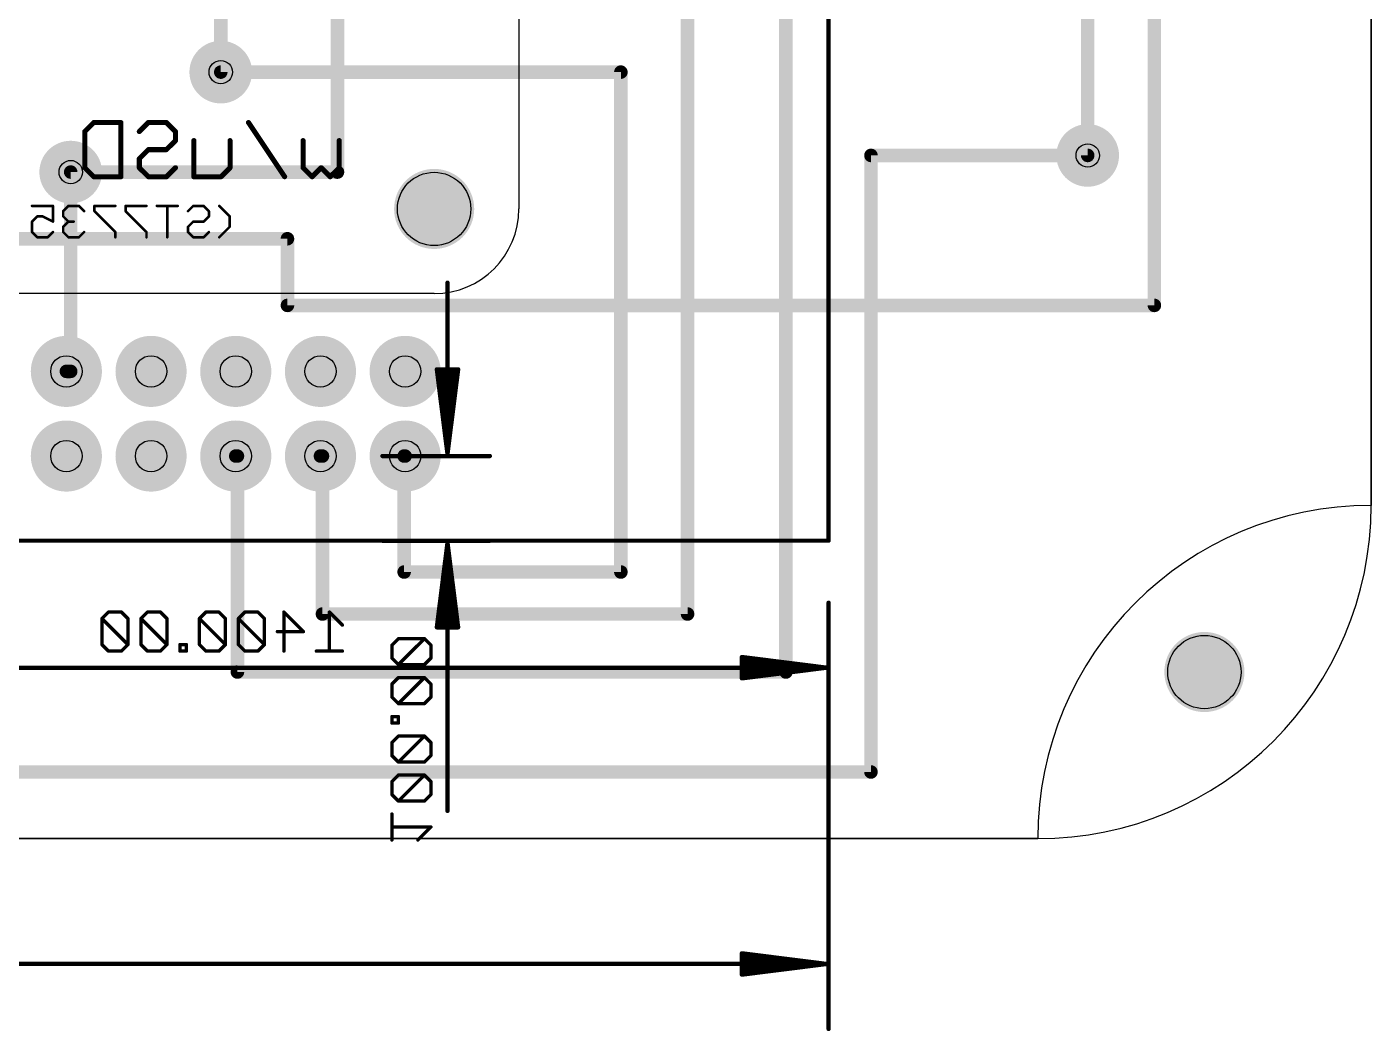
# Model space of a CAD drawing. Extents: x -2 to 110, y -6 to 68.
# Drawn here: x 70.19 to 110.5, y -5.78 to 24.36 of the extents above; entities that cross this region are included whole.
import ezdxf

# ---------------------------------------------------------------- set-up
doc = ezdxf.new("R2010")
doc.units = 0
for name, color, linetype in [('1', 22, 'CONTINUOUS'), ('16', 175, 'CONTINUOUS'), ('17', 82, 'CONTINUOUS'), ('18', 82, 'CONTINUOUS'), ('20', 190, 'CONTINUOUS'), ('22', 253, 'CONTINUOUS'), ('29', 253, 'CONTINUOUS'), ('30', 253, 'CONTINUOUS'), ('44', 253, 'CONTINUOUS'), ('52', 253, 'CONTINUOUS')]:
    doc.layers.add(name, color=color, linetype=linetype)

# ---------------------------------------------------------------- blocks, each defined once
blk = doc.blocks.new('ROUNDP')
at = {"const_width": 0.5}
blk.add_lwpolyline([(0, -0.25, 1), (0, 0.25, 1), (0, -0.25)], format="xyb", dxfattribs=at)
blk = doc.blocks.new('ROUNDV')
at = {"const_width": 0.5}
blk.add_lwpolyline([(0, -0.25, 1), (0, 0.25, 1), (0, -0.25)], format="xyb", dxfattribs=at)

msp = doc.modelspace()

# ---------------------------------------------------------------- linework, layer by layer
at = {"layer": '1'}
for p, q in [((110.5, 10), (110.5, 57.5)), ((10, 0), (100.5, 0))]:
    msp.add_line(p, q, dxfattribs=at)
at = {"layer": '1', "const_width": 0.4064}
for points in [[(92.95, 5), (92.95, 33)], [(90, 6.74), (90, 29.5)], [(76, 23), (88, 23)], [(88, 23), (88, 8)], [(95.5, 2), (95.5, 20.5)], [(95.5, 20.5), (102, 20.5)], [(71.5, 14.02), (71.5, 20)], [(71.37, 14.02), (71.5, 14.02)], [(76.45, 11.48), (76.5, 11.48)], [(76.5, 11.48), (76.5, 5)], [(78.99, 11.48), (79.05, 11.48)], [(79.05, 11.48), (79.05, 6.74)], [(81.53, 11.48), (81.5, 11.48)], [(81.5, 11.48), (81.5, 8)], [(81.5, 8), (88, 8)], [(79.05, 6.74), (90, 6.74)], [(76.5, 5), (92.95, 5)], [(58.67, 2), (95.5, 2)]]:
    msp.add_lwpolyline(points, dxfattribs=at)
at = {"layer": '1', "const_width": 0.2032}
for points in [[(76, 23.1016, 1), (76, 22.8984)], [(88.1016, 23, 1), (87.8984, 23)], [(88, 22.8984, 1), (88, 23.1016)], [(95.6016, 20.5, 1), (95.3984, 20.5)], [(95.5, 20.6016, 1), (95.5, 20.3984)], [(102, 20.3984, 1), (102, 20.6016)], [(71.6016, 20, 1), (71.3984, 20)], [(71.37, 14.1216, 1), (71.37, 13.9184)], [(71.3984, 14.02, 1), (71.6016, 14.02)], [(71.5, 13.9184, 1), (71.5, 14.1216)], [(76.45, 11.5816, 1), (76.45, 11.3784)], [(76.6016, 11.48, 1), (76.3984, 11.48)], [(76.5, 11.3784, 1), (76.5, 11.5816)], [(78.99, 11.5816, 1), (78.99, 11.3784)], [(79.1516, 11.48, 1), (78.9484, 11.48)], [(79.05, 11.3784, 1), (79.05, 11.5816)], [(81.5, 11.5816, 1), (81.5, 11.3784)], [(81.6016, 11.48, 1), (81.3984, 11.48)], [(81.53, 11.3784, 1), (81.53, 11.5816)], [(81.5, 8.1016, 1), (81.5, 7.8984)], [(81.3984, 8, 1), (81.6016, 8)], [(87.8984, 8, 1), (88.1016, 8)], [(88, 7.8984, 1), (88, 8.1016)], [(79.05, 6.8416, 1), (79.05, 6.6384)], [(90, 6.6384, 1), (90, 6.8416)], [(78.9484, 6.74, 1), (79.1516, 6.74)], [(89.8984, 6.74, 1), (90.1016, 6.74)], [(76.5, 5.1016, 1), (76.5, 4.8984)], [(76.3984, 5, 1), (76.6016, 5)], [(92.8484, 5, 1), (93.0516, 5)], [(92.95, 4.8984, 1), (92.95, 5.1016)], [(95.3984, 2, 1), (95.6016, 2)], [(95.5, 1.8984, 1), (95.5, 2.1016)]]:
    msp.add_lwpolyline(points, format="xyb", dxfattribs=at)
at = {"layer": '1'}
msp.add_arc((110.5, 0), 10, 90, 180, dxfattribs=at)
at = {"layer": '16'}
for p, q in [((110.5, 10), (110.5, 57.5)), ((10, 0), (100.5, 0))]:
    msp.add_line(p, q, dxfattribs=at)
at = {"layer": '16', "const_width": 0.4064}
for points in [[(76, 50.5), (76, 23)], [(79.5, 20), (79.5, 37)], [(102, 36.64), (102, 20.5)], [(104, 16), (104, 26.9244)], [(71.5, 20), (79.5, 20)], [(69, 18), (78, 18)], [(78, 18), (78, 16)], [(78, 16), (104, 16)]]:
    msp.add_lwpolyline(points, dxfattribs=at)
at = {"layer": '16', "const_width": 0.2032}
for points in [[(75.8984, 23, 1), (76.1016, 23)], [(101.8984, 20.5, 1), (102.1016, 20.5)], [(71.5, 20.1016, 1), (71.5, 19.8984)], [(79.5, 19.8984, 1), (79.5, 20.1016)], [(79.3984, 20, 1), (79.6016, 20)], [(78.1016, 18, 1), (77.8984, 18)], [(78, 17.8984, 1), (78, 18.1016)], [(78, 16.1016, 1), (78, 15.8984)], [(104, 15.8984, 1), (104, 16.1016)], [(77.8984, 16, 1), (78.1016, 16)], [(103.8984, 16, 1), (104.1016, 16)]]:
    msp.add_lwpolyline(points, format="xyb", dxfattribs=at)
at = {"layer": '16'}
msp.add_arc((110.5, 0), 10, 90, 180, dxfattribs=at)
at = {"layer": '20'}
for p, q in [((110.5, 57.5), (110.5, 10)), ((100.5, 0), (10, 0))]:
    msp.add_line(p, q, dxfattribs=at)
for centre in [(82.4, 18.895), (105.5, 5)]:
    msp.add_circle(centre, 1.1, dxfattribs=at)
msp.add_arc((100.5, 10), 10, 270, 0, dxfattribs=at)
at = {"layer": '22'}
for points, const_width in [([(71.9202, 21.216), (72.1914, 21.4872)], 0.1524), ([(72.1914, 21.4872), (73.0049, 21.4872)], 0.1524), ([(73.0049, 21.4872), (73.0049, 19.8602)], 0.1524), ([(73.5574, 21.216), (73.8286, 21.4872)], 0.1524), ([(73.8286, 21.4872), (74.3709, 21.4872)], 0.1524), ([(74.3709, 21.4872), (74.6421, 21.216)], 0.1524), ([(77.9164, 19.8602), (76.8317, 21.4872)], 0.1524), ([(71.9202, 20.1314), (71.9202, 21.216)], 0.1524), ([(74.6421, 20.9449), (74.3709, 20.6737)], 0.1524), ([(74.6421, 21.216), (74.6421, 20.9449)], 0.1524), ([(75.1946, 19.8602), (75.1946, 20.9449)], 0.1524), ([(76.2792, 20.9449), (76.2792, 20.1314)], 0.1524), ([(78.4689, 20.1314), (78.4689, 20.9449)], 0.1524), ([(79.5535, 20.9449), (79.5535, 20.1314)], 0.1524), ([(73.8286, 20.6737), (73.5574, 20.4025)], 0.1524), ([(74.3709, 20.6737), (73.8286, 20.6737)], 0.1524), ([(72.1914, 19.8602), (71.9202, 20.1314)], 0.1524), ([(73.5574, 20.4025), (73.5574, 20.1314)], 0.1524), ([(73.5574, 20.1314), (73.8286, 19.8602)], 0.1524), ([(74.3709, 19.8602), (74.6421, 20.1314)], 0.1524), ([(76.2792, 20.1314), (76.008, 19.8602)], 0.1524), ([(78.74, 19.8602), (78.4689, 20.1314)], 0.1524), ([(79.0112, 20.1314), (78.74, 19.8602)], 0.1524), ([(79.2824, 19.8602), (79.0112, 20.1314)], 0.1524), ([(79.5535, 20.1314), (79.2824, 19.8602)], 0.1524), ([(73.0049, 19.8602), (72.1914, 19.8602)], 0.1524), ([(73.8286, 19.8602), (74.3709, 19.8602)], 0.1524), ([(76.008, 19.8602), (75.1946, 19.8602)], 0.1524), ([(70.34, 18.9847), (70.9671, 18.9847)], 0.0762), ([(70.9671, 18.9847), (70.9671, 18.5144)], 0.0762), ([(71.4323, 18.9847), (71.2756, 18.8279)], 0.0762), ([(71.7459, 18.9847), (71.4323, 18.9847)], 0.0762), ([(71.9026, 18.8279), (71.7459, 18.9847)], 0.0762), ([(72.8381, 18.9847), (72.2111, 18.9847)], 0.0762), ([(72.2111, 18.9847), (72.2111, 18.8279)], 0.0762), ([(73.7737, 18.9847), (73.1466, 18.9847)], 0.0762), ([(73.1466, 18.9847), (73.1466, 18.8279)], 0.0762), ([(74.7092, 18.9847), (74.0821, 18.9847)], 0.0762), ([(74.3956, 18.0441), (74.3956, 18.9847)], 0.0762), ([(75.0176, 18.8279), (75.1744, 18.9847)], 0.0762), ([(75.1744, 18.9847), (75.4879, 18.9847)], 0.0762), ([(75.4879, 18.9847), (75.6447, 18.8279)], 0.0762), ([(76.2684, 18.6712), (75.9548, 18.9847)], 0.0762), ([(70.4968, 18.6712), (70.34, 18.5144)], 0.0762), ([(70.34, 18.5144), (70.34, 18.2009)], 0.0762), ([(70.6536, 18.6712), (70.4968, 18.6712)], 0.0762), ([(70.9671, 18.5144), (70.6536, 18.6712)], 0.0762), ([(71.2756, 18.8279), (71.2756, 18.6712)], 0.0762), ([(71.2756, 18.6712), (71.4323, 18.5144)], 0.0762), ([(71.4323, 18.5144), (71.2756, 18.3576)], 0.0762), ([(71.4323, 18.5144), (71.5891, 18.5144)], 0.0762), ([(72.2111, 18.8279), (72.8381, 18.2009)], 0.0762), ([(73.1466, 18.8279), (73.7737, 18.2009)], 0.0762), ([(75.1744, 18.5144), (75.0176, 18.3576)], 0.0762), ([(75.4879, 18.5144), (75.1744, 18.5144)], 0.0762), ([(75.6447, 18.6712), (75.4879, 18.5144)], 0.0762), ([(75.6447, 18.8279), (75.6447, 18.6712)], 0.0762), ([(76.2684, 18.3576), (76.2684, 18.6712)], 0.0762), ([(70.34, 18.2009), (70.4968, 18.0441)], 0.0762), ([(70.8103, 18.0441), (70.9671, 18.2009)], 0.0762), ([(71.2756, 18.3576), (71.2756, 18.2009)], 0.0762), ([(71.2756, 18.2009), (71.4323, 18.0441)], 0.0762), ([(71.7459, 18.0441), (71.9026, 18.2009)], 0.0762), ([(72.8381, 18.2009), (72.8381, 18.0441)], 0.0762), ([(73.7737, 18.2009), (73.7737, 18.0441)], 0.0762), ([(75.0176, 18.3576), (75.0176, 18.2009)], 0.0762), ([(75.0176, 18.2009), (75.1744, 18.0441)], 0.0762), ([(75.4879, 18.0441), (75.6447, 18.2009)], 0.0762), ([(75.9548, 18.0441), (76.2684, 18.3576)], 0.0762), ([(70.4968, 18.0441), (70.8103, 18.0441)], 0.0762), ([(71.4323, 18.0441), (71.7459, 18.0441)], 0.0762), ([(75.1744, 18.0441), (75.4879, 18.0441)], 0.0762), ([(82.8, 11.545), (82.8, 16.68)], 0.13), ([(82.8, 11.545), (82.4808, 14.08)], 0.13), ([(82.4808, 14.08), (83.1192, 14.08)], 0.13), ([(82.8, 11.545), (82.54, 14.08)], 0.13), ([(82.8, 11.545), (82.67, 14.08)], 0.13), ([(83.1192, 14.08), (82.8, 11.545)], 0.13), ([(82.93, 14.08), (82.8, 11.545)], 0.13), ([(83.06, 14.08), (82.8, 11.545)], 0.13), ([(84.07, 11.48), (80.85, 11.48)], 0.13), ([(84.07, 8.94), (80.85, 8.94)], 0.13), ([(82.8, 8.875), (82.4808, 6.34)], 0.13), ([(82.8, 8.875), (82.54, 6.34)], 0.13), ([(82.8, 8.875), (82.67, 6.34)], 0.13), ([(82.8, 8.875), (82.8, 0.8327)], 0.13), ([(83.1192, 6.34), (82.8, 8.875)], 0.13), ([(82.93, 6.34), (82.8, 8.875)], 0.13), ([(83.06, 6.34), (82.8, 8.875)], 0.13), ([(94.23, 0.05), (94.23, 7.08)], 0.13), ([(72.6318, 6.7977), (72.4369, 6.6028)], 0.1016), ([(72.4369, 6.6028), (72.4369, 5.8232)], 0.1016), ([(73.2165, 5.8232), (72.4369, 6.6028)], 0.1016), ([(73.0216, 6.7977), (72.6318, 6.7977)], 0.1016), ([(73.2165, 6.6028), (73.0216, 6.7977)], 0.1016), ([(73.2165, 5.8232), (73.2165, 6.6028)], 0.1016), ([(73.8012, 6.7977), (73.6063, 6.6028)], 0.1016), ([(73.6063, 6.6028), (73.6063, 5.8232)], 0.1016), ([(74.3859, 5.8232), (73.6063, 6.6028)], 0.1016), ([(74.191, 6.7977), (73.8012, 6.7977)], 0.1016), ([(74.3859, 6.6028), (74.191, 6.7977)], 0.1016), ([(74.3859, 5.8232), (74.3859, 6.6028)], 0.1016), ([(75.5553, 6.7977), (75.3604, 6.6028)], 0.1016), ([(75.3604, 6.6028), (75.3604, 5.8232)], 0.1016), ([(76.14, 5.8232), (75.3604, 6.6028)], 0.1016), ([(75.9451, 6.7977), (75.5553, 6.7977)], 0.1016), ([(76.14, 6.6028), (75.9451, 6.7977)], 0.1016), ([(76.14, 5.8232), (76.14, 6.6028)], 0.1016), ([(76.7247, 6.7977), (76.5298, 6.6028)], 0.1016), ([(76.5298, 6.6028), (76.5298, 5.8232)], 0.1016), ([(77.3094, 5.8232), (76.5298, 6.6028)], 0.1016), ([(77.1145, 6.7977), (76.7247, 6.7977)], 0.1016), ([(77.3094, 6.6028), (77.1145, 6.7977)], 0.1016), ([(77.3094, 5.8232), (77.3094, 6.6028)], 0.1016), ([(77.8941, 5.6283), (77.8941, 6.7977)], 0.1016), ([(77.8941, 6.7977), (78.4788, 6.213)], 0.1016), ([(79.6482, 6.4079), (79.2584, 6.7977)], 0.1016), ([(79.2584, 6.7977), (79.2584, 5.6283)], 0.1016), ([(78.4788, 6.213), (77.6992, 6.213)], 0.1016), ([(81.3282, 6.001), (81.1333, 5.8061)], 0.1016), ([(82.1078, 6.001), (81.3282, 6.001)], 0.1016), ([(81.3282, 5.2214), (82.1078, 6.001)], 0.1016), ([(82.3027, 5.8061), (82.1078, 6.001)], 0.1016), ([(82.4808, 6.34), (83.1192, 6.34)], 0.13), ([(72.4369, 5.8232), (72.6318, 5.6283)], 0.1016), ([(72.6318, 5.6283), (73.0216, 5.6283)], 0.1016), ([(73.0216, 5.6283), (73.2165, 5.8232)], 0.1016), ([(73.6063, 5.8232), (73.8012, 5.6283)], 0.1016), ([(73.8012, 5.6283), (74.191, 5.6283)], 0.1016), ([(74.191, 5.6283), (74.3859, 5.8232)], 0.1016), ([(74.9706, 5.8232), (74.7757, 5.8232)], 0.1016), ([(74.7757, 5.8232), (74.7757, 5.6283)], 0.1016), ([(74.7757, 5.6283), (74.9706, 5.6283)], 0.1016), ([(74.9706, 5.6283), (74.9706, 5.8232)], 0.1016), ([(75.3604, 5.8232), (75.5553, 5.6283)], 0.1016), ([(75.5553, 5.6283), (75.9451, 5.6283)], 0.1016), ([(75.9451, 5.6283), (76.14, 5.8232)], 0.1016), ([(76.5298, 5.8232), (76.7247, 5.6283)], 0.1016), ([(76.7247, 5.6283), (77.1145, 5.6283)], 0.1016), ([(77.1145, 5.6283), (77.3094, 5.8232)], 0.1016), ([(79.6482, 5.6283), (78.8686, 5.6283)], 0.1016), ([(81.1333, 5.8061), (81.1333, 5.4163)], 0.1016), ([(82.3027, 5.4163), (82.3027, 5.8061)], 0.1016), ([(81.1333, 5.4163), (81.3282, 5.2214)], 0.1016), ([(81.3282, 5.2214), (82.1078, 5.2214)], 0.1016), ([(82.1078, 5.2214), (82.3027, 5.4163)], 0.1016), ([(94.165, 5.13), (91.63, 5.4492)], 0.13), ([(91.63, 5.4492), (91.63, 4.8108)], 0.13), ([(94.165, 5.13), (91.63, 5.39)], 0.13), ([(94.165, 5.13), (91.63, 5.26)], 0.13), ([(58.735, 5.13), (94.165, 5.13)], 0.13), ([(81.3282, 4.8316), (81.1333, 4.6367)], 0.1016), ([(82.1078, 4.8316), (81.3282, 4.8316)], 0.1016), ([(81.3282, 4.052), (82.1078, 4.8316)], 0.1016), ([(82.3027, 4.6367), (82.1078, 4.8316)], 0.1016), ([(91.63, 4.8108), (94.165, 5.13)], 0.13), ([(91.63, 5), (94.165, 5.13)], 0.13), ([(91.63, 4.87), (94.165, 5.13)], 0.13), ([(81.1333, 4.6367), (81.1333, 4.2469)], 0.1016), ([(82.3027, 4.2469), (82.3027, 4.6367)], 0.1016), ([(81.1333, 4.2469), (81.3282, 4.052)], 0.1016), ([(81.3282, 4.052), (82.1078, 4.052)], 0.1016), ([(82.1078, 4.052), (82.3027, 4.2469)], 0.1016), ([(81.3282, 3.6622), (81.1333, 3.6622)], 0.1016), ([(81.1333, 3.6622), (81.1333, 3.4673)], 0.1016), ([(81.3282, 3.4673), (81.3282, 3.6622)], 0.1016), ([(81.1333, 3.4673), (81.3282, 3.4673)], 0.1016), ([(81.3282, 3.0775), (81.1333, 2.8826)], 0.1016), ([(81.1333, 2.8826), (81.1333, 2.4928)], 0.1016), ([(82.1078, 3.0775), (81.3282, 3.0775)], 0.1016), ([(81.3282, 2.2979), (82.1078, 3.0775)], 0.1016), ([(82.3027, 2.8826), (82.1078, 3.0775)], 0.1016), ([(82.3027, 2.4928), (82.3027, 2.8826)], 0.1016), ([(81.1333, 2.4928), (81.3282, 2.2979)], 0.1016), ([(82.1078, 2.2979), (82.3027, 2.4928)], 0.1016), ([(81.3282, 2.2979), (82.1078, 2.2979)], 0.1016), ([(81.3282, 1.9081), (81.1333, 1.7132)], 0.1016), ([(81.1333, 1.7132), (81.1333, 1.3234)], 0.1016), ([(82.1078, 1.9081), (81.3282, 1.9081)], 0.1016), ([(81.3282, 1.1285), (82.1078, 1.9081)], 0.1016), ([(82.3027, 1.7132), (82.1078, 1.9081)], 0.1016), ([(82.3027, 1.3234), (82.3027, 1.7132)], 0.1016), ([(81.1333, 1.3234), (81.3282, 1.1285)], 0.1016), ([(82.1078, 1.1285), (82.3027, 1.3234)], 0.1016), ([(81.3282, 1.1285), (82.1078, 1.1285)], 0.1016), ([(81.1333, -0.0409), (81.1333, 0.7387)], 0.1016), ([(82.3027, 0.3489), (81.1333, 0.3489)], 0.1016), ([(81.9129, -0.0409), (82.3027, 0.3489)], 0.1016), ([(94.23, 0.05), (94.23, -5.71)], 0.13), ([(94.165, -3.76), (91.63, -3.4408)], 0.13), ([(91.63, -3.4408), (91.63, -4.0792)], 0.13), ([(94.165, -3.76), (91.63, -3.5)], 0.13), ([(94.165, -3.76), (91.63, -3.63)], 0.13), ([(94.165, -3.76), (28.255, -3.76)], 0.13), ([(91.63, -4.0792), (94.165, -3.76)], 0.13), ([(91.63, -3.89), (94.165, -3.76)], 0.13), ([(91.63, -4.02), (94.165, -3.76)], 0.13)]:
    msp.add_lwpolyline(points, dxfattribs=dict(at, const_width=const_width))
for points, const_width in [([(72.1914, 21.5253, 1), (72.1914, 21.4491)], 0.0762), ([(72.2183, 21.4602, 1), (72.1645, 21.5141)], 0.0762), ([(73.043, 21.4872, 1), (72.9668, 21.4872)], 0.0762), ([(73.0049, 21.4491, 1), (73.0049, 21.5253)], 0.0762), ([(73.8286, 21.5253, 1), (73.8286, 21.4491)], 0.0762), ([(73.8555, 21.4602, 1), (73.8016, 21.5141)], 0.0762), ([(74.3978, 21.5141, 1), (74.344, 21.4602)], 0.0762), ([(74.3709, 21.4491, 1), (74.3709, 21.5253)], 0.0762), ([(76.8634, 21.5083, 1), (76.8, 21.4661)], 0.0762), ([(71.9583, 21.216, 1), (71.8821, 21.216)], 0.0762), ([(71.8933, 21.243, 1), (71.9472, 21.1891)], 0.0762), ([(73.5305, 21.243, 1), (73.5843, 21.1891)], 0.0762), ([(74.6802, 21.216, 1), (74.604, 21.216)], 0.0762), ([(74.604, 20.9449, 1), (74.6802, 20.9449)], 0.0762), ([(74.6151, 21.1891, 1), (74.669, 21.243)], 0.0762), ([(74.669, 20.9179, 1), (74.6151, 20.9718)], 0.0762), ([(75.2327, 20.9449, 1), (75.1565, 20.9449)], 0.0762), ([(76.3173, 20.9449, 1), (76.2411, 20.9449)], 0.0762), ([(78.507, 20.9449, 1), (78.4308, 20.9449)], 0.0762), ([(79.5916, 20.9449, 1), (79.5154, 20.9449)], 0.0762), ([(73.8286, 20.7118, 1), (73.8286, 20.6356)], 0.0762), ([(73.8555, 20.6468, 1), (73.8016, 20.7006)], 0.0762), ([(74.344, 20.7006, 1), (74.3978, 20.6468)], 0.0762), ([(74.3709, 20.6356, 1), (74.3709, 20.7118)], 0.0762), ([(71.9472, 20.1583, 1), (71.8933, 20.1044)], 0.0762), ([(71.8821, 20.1314, 1), (71.9583, 20.1314)], 0.0762), ([(73.5955, 20.4025, 1), (73.5193, 20.4025)], 0.0762), ([(73.5305, 20.4295, 1), (73.5843, 20.3756)], 0.0762), ([(73.5843, 20.1583, 1), (73.5305, 20.1044)], 0.0762), ([(73.5193, 20.1314, 1), (73.5955, 20.1314)], 0.0762), ([(74.669, 20.1044, 1), (74.6151, 20.1583)], 0.0762), ([(76.2411, 20.1314, 1), (76.3173, 20.1314)], 0.0762), ([(76.3062, 20.1044, 1), (76.2523, 20.1583)], 0.0762), ([(78.4958, 20.1583, 1), (78.4419, 20.1044)], 0.0762), ([(78.4308, 20.1314, 1), (78.507, 20.1314)], 0.0762), ([(79.0381, 20.1583, 1), (78.9843, 20.1044)], 0.0762), ([(79.0381, 20.1044, 1), (78.9843, 20.1583)], 0.0762), ([(79.5154, 20.1314, 1), (79.5916, 20.1314)], 0.0762), ([(79.5805, 20.1044, 1), (79.5266, 20.1583)], 0.0762), ([(72.1914, 19.8983, 1), (72.1914, 19.8221)], 0.0762), ([(72.1645, 19.8333, 1), (72.2183, 19.8871)], 0.0762), ([(72.9668, 19.8602, 1), (73.043, 19.8602)], 0.0762), ([(73.0049, 19.8221, 1), (73.0049, 19.8983)], 0.0762), ([(73.8286, 19.8983, 1), (73.8286, 19.8221)], 0.0762), ([(73.8016, 19.8333, 1), (73.8555, 19.8871)], 0.0762), ([(74.344, 19.8871, 1), (74.3978, 19.8333)], 0.0762), ([(74.3709, 19.8221, 1), (74.3709, 19.8983)], 0.0762), ([(75.1946, 19.8983, 1), (75.1946, 19.8221)], 0.0762), ([(75.1565, 19.8602, 1), (75.2327, 19.8602)], 0.0762), ([(75.9811, 19.8871, 1), (76.035, 19.8333)], 0.0762), ([(76.008, 19.8221, 1), (76.008, 19.8983)], 0.0762), ([(77.8847, 19.8391, 1), (77.9481, 19.8813)], 0.0762), ([(78.7131, 19.8871, 1), (78.767, 19.8333)], 0.0762), ([(78.7131, 19.8333, 1), (78.767, 19.8871)], 0.0762), ([(79.2554, 19.8871, 1), (79.3093, 19.8333)], 0.0762), ([(79.2554, 19.8333, 1), (79.3093, 19.8871)], 0.0762), ([(70.34, 19.0038, 1), (70.34, 18.9657)], 0.0381), ([(70.9862, 18.9847, 1), (70.9481, 18.9847)], 0.0381), ([(70.9671, 18.9657, 1), (70.9671, 19.0038)], 0.0381), ([(71.4323, 19.0038, 1), (71.4323, 18.9657)], 0.0381), ([(71.4458, 18.9712, 1), (71.4189, 18.9982)], 0.0381), ([(71.7593, 18.9982, 1), (71.7324, 18.9712)], 0.0381), ([(71.7459, 18.9657, 1), (71.7459, 19.0038)], 0.0381), ([(72.2111, 19.0038, 1), (72.2111, 18.9657)], 0.0381), ([(72.2301, 18.9847, 1), (72.192, 18.9847)], 0.0381), ([(72.8381, 18.9657, 1), (72.8381, 19.0038)], 0.0381), ([(73.1466, 19.0038, 1), (73.1466, 18.9657)], 0.0381), ([(73.1656, 18.9847, 1), (73.1275, 18.9847)], 0.0381), ([(73.7737, 18.9657, 1), (73.7737, 19.0038)], 0.0381), ([(74.0821, 19.0038, 1), (74.0821, 18.9657)], 0.0381), ([(74.4147, 18.9847, 1), (74.3766, 18.9847)], 0.0381), ([(74.7092, 18.9657, 1), (74.7092, 19.0038)], 0.0381), ([(75.1744, 19.0038, 1), (75.1744, 18.9657)], 0.0381), ([(75.1879, 18.9712, 1), (75.1609, 18.9982)], 0.0381), ([(75.5014, 18.9982, 1), (75.4745, 18.9712)], 0.0381), ([(75.4879, 18.9657, 1), (75.4879, 19.0038)], 0.0381), ([(75.9683, 18.9982, 1), (75.9414, 18.9712)], 0.0381), ([(70.3266, 18.5279, 1), (70.3535, 18.5009)], 0.0381), ([(70.3591, 18.5144, 1), (70.321, 18.5144)], 0.0381), ([(70.4968, 18.6902, 1), (70.4968, 18.6521)], 0.0381), ([(70.5103, 18.6577, 1), (70.4833, 18.6846)], 0.0381), ([(70.6621, 18.6882, 1), (70.645, 18.6541)], 0.0381), ([(70.6536, 18.6521, 1), (70.6536, 18.6902)], 0.0381), ([(70.9586, 18.4974, 1), (70.9756, 18.5314)], 0.0381), ([(71.2946, 18.8279, 1), (71.2565, 18.8279)], 0.0381), ([(71.2621, 18.8414, 1), (71.289, 18.8145)], 0.0381), ([(71.289, 18.6846, 1), (71.2621, 18.6577)], 0.0381), ([(71.2565, 18.6712, 1), (71.2946, 18.6712)], 0.0381), ([(71.4323, 18.5335, 1), (71.4323, 18.4954)], 0.0381), ([(71.4458, 18.5009, 1), (71.4189, 18.5279)], 0.0381), ([(71.4189, 18.5009, 1), (71.4458, 18.5279)], 0.0381), ([(71.5891, 18.4954, 1), (71.5891, 18.5335)], 0.0381), ([(71.8892, 18.8145, 1), (71.9161, 18.8414)], 0.0381), ([(72.2245, 18.8414, 1), (72.1976, 18.8145)], 0.0381), ([(72.192, 18.8279, 1), (72.2301, 18.8279)], 0.0381), ([(73.1601, 18.8414, 1), (73.1331, 18.8145)], 0.0381), ([(73.1275, 18.8279, 1), (73.1656, 18.8279)], 0.0381), ([(75.0042, 18.8414, 1), (75.0311, 18.8145)], 0.0381), ([(75.1744, 18.5335, 1), (75.1744, 18.4954)], 0.0381), ([(75.1879, 18.5009, 1), (75.1609, 18.5279)], 0.0381), ([(75.4745, 18.5279, 1), (75.5014, 18.5009)], 0.0381), ([(75.4879, 18.4954, 1), (75.4879, 18.5335)], 0.0381), ([(75.6637, 18.8279, 1), (75.6256, 18.8279)], 0.0381), ([(75.6256, 18.6712, 1), (75.6637, 18.6712)], 0.0381), ([(75.6312, 18.8145, 1), (75.6582, 18.8414)], 0.0381), ([(75.6582, 18.6577, 1), (75.6312, 18.6846)], 0.0381), ([(76.2874, 18.6712, 1), (76.2493, 18.6712)], 0.0381), ([(76.2549, 18.6577, 1), (76.2818, 18.6846)], 0.0381), ([(70.3535, 18.2143, 1), (70.3266, 18.1874)], 0.0381), ([(70.321, 18.2009, 1), (70.3591, 18.2009)], 0.0381), ([(70.9481, 18.5144, 1), (70.9862, 18.5144)], 0.0381), ([(70.9806, 18.1874, 1), (70.9536, 18.2143)], 0.0381), ([(71.2946, 18.3576, 1), (71.2565, 18.3576)], 0.0381), ([(71.2621, 18.3711, 1), (71.289, 18.3442)], 0.0381), ([(71.289, 18.2143, 1), (71.2621, 18.1874)], 0.0381), ([(71.2565, 18.2009, 1), (71.2946, 18.2009)], 0.0381), ([(71.9161, 18.1874, 1), (71.8892, 18.2143)], 0.0381), ([(72.8572, 18.2009, 1), (72.8191, 18.2009)], 0.0381), ([(72.8247, 18.1874, 1), (72.8516, 18.2143)], 0.0381), ([(73.7927, 18.2009, 1), (73.7546, 18.2009)], 0.0381), ([(73.7602, 18.1874, 1), (73.7871, 18.2143)], 0.0381), ([(75.0367, 18.3576, 1), (74.9986, 18.3576)], 0.0381), ([(75.0042, 18.3711, 1), (75.0311, 18.3442)], 0.0381), ([(75.0311, 18.2143, 1), (75.0042, 18.1874)], 0.0381), ([(74.9986, 18.2009, 1), (75.0367, 18.2009)], 0.0381), ([(75.6582, 18.1874, 1), (75.6312, 18.2143)], 0.0381), ([(76.2493, 18.3576, 1), (76.2874, 18.3576)], 0.0381), ([(76.2818, 18.3442, 1), (76.2549, 18.3711)], 0.0381), ([(70.4968, 18.0632, 1), (70.4968, 18.0251)], 0.0381), ([(70.4833, 18.0306, 1), (70.5103, 18.0576)], 0.0381), ([(70.7969, 18.0576, 1), (70.8238, 18.0306)], 0.0381), ([(70.8103, 18.0251, 1), (70.8103, 18.0632)], 0.0381), ([(71.4323, 18.0632, 1), (71.4323, 18.0251)], 0.0381), ([(71.4189, 18.0306, 1), (71.4458, 18.0576)], 0.0381), ([(71.7324, 18.0576, 1), (71.7593, 18.0306)], 0.0381), ([(71.7459, 18.0251, 1), (71.7459, 18.0632)], 0.0381), ([(72.8191, 18.0441, 1), (72.8572, 18.0441)], 0.0381), ([(73.7546, 18.0441, 1), (73.7927, 18.0441)], 0.0381), ([(74.3766, 18.0441, 1), (74.4147, 18.0441)], 0.0381), ([(75.1744, 18.0632, 1), (75.1744, 18.0251)], 0.0381), ([(75.1609, 18.0306, 1), (75.1879, 18.0576)], 0.0381), ([(75.4745, 18.0576, 1), (75.5014, 18.0306)], 0.0381), ([(75.4879, 18.0251, 1), (75.4879, 18.0632)], 0.0381), ([(75.9414, 18.0576, 1), (75.9683, 18.0306)], 0.0381), ([(82.8325, 16.68, 1), (82.7675, 16.68)], 0.065), ([(82.513, 14.0841, 1), (82.4485, 14.0759)], 0.065), ([(82.4808, 14.1125, 1), (82.4808, 14.0475)], 0.065), ([(82.5723, 14.0833, 1), (82.5077, 14.0767)], 0.065), ([(82.7025, 14.0817, 1), (82.6375, 14.0783)], 0.065), ([(82.9625, 14.0783, 1), (82.8975, 14.0817)], 0.065), ([(83.0923, 14.0767, 1), (83.0277, 14.0833)], 0.065), ([(83.1515, 14.0759, 1), (83.087, 14.0841)], 0.065), ([(83.1192, 14.0475, 1), (83.1192, 14.1125)], 0.065), ([(80.85, 11.5125, 1), (80.85, 11.4475)], 0.065), ([(82.7678, 11.5491, 1), (82.8322, 11.5409)], 0.065), ([(82.7677, 11.5483, 1), (82.8323, 11.5417)], 0.065), ([(82.7675, 11.5433, 1), (82.8325, 11.5467)], 0.065), ([(82.7675, 11.5467, 1), (82.8325, 11.5433)], 0.065), ([(82.7675, 11.545, 1), (82.8325, 11.545)], 0.065), ([(82.7677, 11.5417, 1), (82.8323, 11.5483)], 0.065), ([(82.7678, 11.5409, 1), (82.8322, 11.5491)], 0.065), ([(84.07, 11.4475, 1), (84.07, 11.5125)], 0.065), ([(80.85, 8.9725, 1), (80.85, 8.9075)], 0.065), ([(82.8325, 8.875, 1), (82.7675, 8.875)], 0.065), ([(82.8322, 8.8791, 1), (82.7678, 8.8709)], 0.065), ([(82.8325, 8.8733, 1), (82.7675, 8.8767)], 0.065), ([(82.8325, 8.8767, 1), (82.7675, 8.8733)], 0.065), ([(82.8323, 8.8783, 1), (82.7677, 8.8717)], 0.065), ([(82.8323, 8.8717, 1), (82.7677, 8.8783)], 0.065), ([(82.8322, 8.8709, 1), (82.7678, 8.8791)], 0.065), ([(84.07, 8.9075, 1), (84.07, 8.9725)], 0.065), ([(94.2625, 7.08, 1), (94.1975, 7.08)], 0.065), ([(72.4623, 6.6028, 1), (72.4115, 6.6028)], 0.0508), ([(72.4549, 6.6208, 1), (72.419, 6.5848)], 0.0508), ([(72.419, 6.6208, 1), (72.4549, 6.5848)], 0.0508), ([(72.6318, 6.8231, 1), (72.6318, 6.7723)], 0.0508), ([(72.6498, 6.7797, 1), (72.6139, 6.8157)], 0.0508), ([(73.0396, 6.8157, 1), (73.0037, 6.7797)], 0.0508), ([(73.0216, 6.7723, 1), (73.0216, 6.8231)], 0.0508), ([(73.2419, 6.6028, 1), (73.1911, 6.6028)], 0.0508), ([(73.1986, 6.5848, 1), (73.2345, 6.6208)], 0.0508), ([(73.6317, 6.6028, 1), (73.5809, 6.6028)], 0.0508), ([(73.6243, 6.6208, 1), (73.5884, 6.5848)], 0.0508), ([(73.5884, 6.6208, 1), (73.6243, 6.5848)], 0.0508), ([(73.8012, 6.8231, 1), (73.8012, 6.7723)], 0.0508), ([(73.8192, 6.7797, 1), (73.7833, 6.8157)], 0.0508), ([(74.209, 6.8157, 1), (74.1731, 6.7797)], 0.0508), ([(74.191, 6.7723, 1), (74.191, 6.8231)], 0.0508), ([(74.4113, 6.6028, 1), (74.3605, 6.6028)], 0.0508), ([(74.368, 6.5848, 1), (74.4039, 6.6208)], 0.0508), ([(75.3858, 6.6028, 1), (75.335, 6.6028)], 0.0508), ([(75.3784, 6.6208, 1), (75.3425, 6.5848)], 0.0508), ([(75.3425, 6.6208, 1), (75.3784, 6.5848)], 0.0508), ([(75.5553, 6.8231, 1), (75.5553, 6.7723)], 0.0508), ([(75.5733, 6.7797, 1), (75.5374, 6.8157)], 0.0508), ([(75.9631, 6.8157, 1), (75.9272, 6.7797)], 0.0508), ([(75.9451, 6.7723, 1), (75.9451, 6.8231)], 0.0508), ([(76.1654, 6.6028, 1), (76.1146, 6.6028)], 0.0508), ([(76.1221, 6.5848, 1), (76.158, 6.6208)], 0.0508), ([(76.5552, 6.6028, 1), (76.5044, 6.6028)], 0.0508), ([(76.5478, 6.6208, 1), (76.5119, 6.5848)], 0.0508), ([(76.5119, 6.6208, 1), (76.5478, 6.5848)], 0.0508), ([(76.7247, 6.8231, 1), (76.7247, 6.7723)], 0.0508), ([(76.7427, 6.7797, 1), (76.7068, 6.8157)], 0.0508), ([(77.1325, 6.8157, 1), (77.0966, 6.7797)], 0.0508), ([(77.1145, 6.7723, 1), (77.1145, 6.8231)], 0.0508), ([(77.3348, 6.6028, 1), (77.284, 6.6028)], 0.0508), ([(77.2915, 6.5848, 1), (77.3274, 6.6208)], 0.0508), ([(77.9195, 6.7977, 1), (77.8687, 6.7977)], 0.0508), ([(77.9121, 6.8157, 1), (77.8762, 6.7797)], 0.0508), ([(79.2764, 6.8157, 1), (79.2405, 6.7797)], 0.0508), ([(79.2838, 6.7977, 1), (79.233, 6.7977)], 0.0508), ([(79.6303, 6.3899, 1), (79.6662, 6.4259)], 0.0508), ([(77.6992, 6.2384, 1), (77.6992, 6.1876)], 0.0508), ([(78.4609, 6.195, 1), (78.4968, 6.231)], 0.0508), ([(78.4788, 6.1876, 1), (78.4788, 6.2384)], 0.0508), ([(81.3282, 6.0264, 1), (81.3282, 5.9756)], 0.0508), ([(81.3462, 5.983, 1), (81.3102, 6.0189)], 0.0508), ([(82.1258, 6.0189, 1), (82.0898, 5.983)], 0.0508), ([(82.1258, 5.983, 1), (82.0898, 6.0189)], 0.0508), ([(82.1078, 5.9756, 1), (82.1078, 6.0264)], 0.0508), ([(82.4485, 6.3441, 1), (82.513, 6.3359)], 0.065), ([(82.4808, 6.3725, 1), (82.4808, 6.3075)], 0.065), ([(82.5077, 6.3433, 1), (82.5723, 6.3367)], 0.065), ([(82.6375, 6.3417, 1), (82.7025, 6.3383)], 0.065), ([(82.8975, 6.3383, 1), (82.9625, 6.3417)], 0.065), ([(83.0277, 6.3367, 1), (83.0923, 6.3433)], 0.065), ([(83.087, 6.3359, 1), (83.1515, 6.3441)], 0.065), ([(83.1192, 6.3075, 1), (83.1192, 6.3725)], 0.065), ([(72.4549, 5.8412, 1), (72.419, 5.8052)], 0.0508), ([(72.4115, 5.8232, 1), (72.4623, 5.8232)], 0.0508), ([(72.6318, 5.6537, 1), (72.6318, 5.6029)], 0.0508), ([(72.6139, 5.6103, 1), (72.6498, 5.6463)], 0.0508), ([(73.0037, 5.6463, 1), (73.0396, 5.6103)], 0.0508), ([(73.0216, 5.6029, 1), (73.0216, 5.6537)], 0.0508), ([(73.1911, 5.8232, 1), (73.2419, 5.8232)], 0.0508), ([(73.2345, 5.8052, 1), (73.1986, 5.8412)], 0.0508), ([(73.1986, 5.8052, 1), (73.2345, 5.8412)], 0.0508), ([(73.6243, 5.8412, 1), (73.5884, 5.8052)], 0.0508), ([(73.5809, 5.8232, 1), (73.6317, 5.8232)], 0.0508), ([(73.8012, 5.6537, 1), (73.8012, 5.6029)], 0.0508), ([(73.7833, 5.6103, 1), (73.8192, 5.6463)], 0.0508), ([(74.1731, 5.6463, 1), (74.209, 5.6103)], 0.0508), ([(74.191, 5.6029, 1), (74.191, 5.6537)], 0.0508), ([(74.3605, 5.8232, 1), (74.4113, 5.8232)], 0.0508), ([(74.4039, 5.8052, 1), (74.368, 5.8412)], 0.0508), ([(74.368, 5.8052, 1), (74.4039, 5.8412)], 0.0508), ([(74.7757, 5.8486, 1), (74.7757, 5.7978)], 0.0508), ([(74.8011, 5.8232, 1), (74.7503, 5.8232)], 0.0508), ([(74.7757, 5.6537, 1), (74.7757, 5.6029)], 0.0508), ([(74.7503, 5.6283, 1), (74.8011, 5.6283)], 0.0508), ([(74.996, 5.8232, 1), (74.9452, 5.8232)], 0.0508), ([(74.9452, 5.6283, 1), (74.996, 5.6283)], 0.0508), ([(74.9706, 5.7978, 1), (74.9706, 5.8486)], 0.0508), ([(74.9706, 5.6029, 1), (74.9706, 5.6537)], 0.0508), ([(75.3784, 5.8412, 1), (75.3425, 5.8052)], 0.0508), ([(75.335, 5.8232, 1), (75.3858, 5.8232)], 0.0508), ([(75.5553, 5.6537, 1), (75.5553, 5.6029)], 0.0508), ([(75.5374, 5.6103, 1), (75.5733, 5.6463)], 0.0508), ([(75.9272, 5.6463, 1), (75.9631, 5.6103)], 0.0508), ([(75.9451, 5.6029, 1), (75.9451, 5.6537)], 0.0508), ([(76.1146, 5.8232, 1), (76.1654, 5.8232)], 0.0508), ([(76.158, 5.8052, 1), (76.1221, 5.8412)], 0.0508), ([(76.1221, 5.8052, 1), (76.158, 5.8412)], 0.0508), ([(76.5478, 5.8412, 1), (76.5119, 5.8052)], 0.0508), ([(76.5044, 5.8232, 1), (76.5552, 5.8232)], 0.0508), ([(76.7247, 5.6537, 1), (76.7247, 5.6029)], 0.0508), ([(76.7068, 5.6103, 1), (76.7427, 5.6463)], 0.0508), ([(77.0966, 5.6463, 1), (77.1325, 5.6103)], 0.0508), ([(77.1145, 5.6029, 1), (77.1145, 5.6537)], 0.0508), ([(77.284, 5.8232, 1), (77.3348, 5.8232)], 0.0508), ([(77.3274, 5.8052, 1), (77.2915, 5.8412)], 0.0508), ([(77.2915, 5.8052, 1), (77.3274, 5.8412)], 0.0508), ([(77.8687, 5.6283, 1), (77.9195, 5.6283)], 0.0508), ([(78.8686, 5.6537, 1), (78.8686, 5.6029)], 0.0508), ([(79.233, 5.6283, 1), (79.2838, 5.6283)], 0.0508), ([(79.6482, 5.6029, 1), (79.6482, 5.6537)], 0.0508), ([(81.1587, 5.8061, 1), (81.1079, 5.8061)], 0.0508), ([(81.1153, 5.824, 1), (81.1513, 5.7881)], 0.0508), ([(82.3281, 5.8061, 1), (82.2773, 5.8061)], 0.0508), ([(82.2847, 5.7881, 1), (82.3207, 5.824)], 0.0508), ([(81.1513, 5.4342, 1), (81.1153, 5.3983)], 0.0508), ([(81.1079, 5.4163, 1), (81.1587, 5.4163)], 0.0508), ([(81.3282, 5.2468, 1), (81.3282, 5.196)], 0.0508), ([(81.3102, 5.2393, 1), (81.3462, 5.2034)], 0.0508), ([(81.3102, 5.2034, 1), (81.3462, 5.2393)], 0.0508), ([(82.0898, 5.2393, 1), (82.1258, 5.2034)], 0.0508), ([(82.1078, 5.196, 1), (82.1078, 5.2468)], 0.0508), ([(82.2773, 5.4163, 1), (82.3281, 5.4163)], 0.0508), ([(82.3207, 5.3983, 1), (82.2847, 5.4342)], 0.0508), ([(91.6341, 5.4815, 1), (91.6259, 5.417)], 0.065), ([(91.6625, 5.4492, 1), (91.5975, 5.4492)], 0.065), ([(91.6333, 5.4223, 1), (91.6267, 5.3577)], 0.065), ([(91.6317, 5.2925, 1), (91.6283, 5.2275)], 0.065), ([(81.3282, 4.857, 1), (81.3282, 4.8062)], 0.0508), ([(81.3462, 4.8136, 1), (81.3102, 4.8495)], 0.0508), ([(82.1258, 4.8495, 1), (82.0898, 4.8136)], 0.0508), ([(82.1258, 4.8136, 1), (82.0898, 4.8495)], 0.0508), ([(82.1078, 4.8062, 1), (82.1078, 4.857)], 0.0508), ([(91.6283, 5.0325, 1), (91.6317, 4.9675)], 0.065), ([(91.6267, 4.9023, 1), (91.6333, 4.8377)], 0.065), ([(91.6259, 4.843, 1), (91.6341, 4.7785)], 0.065), ([(91.5975, 4.8108, 1), (91.6625, 4.8108)], 0.065), ([(94.1691, 5.0978, 1), (94.1609, 5.1622)], 0.065), ([(94.1609, 5.0978, 1), (94.1691, 5.1622)], 0.065), ([(94.1683, 5.0977, 1), (94.1617, 5.1623)], 0.065), ([(94.1617, 5.0977, 1), (94.1683, 5.1623)], 0.065), ([(94.1633, 5.0975, 1), (94.1667, 5.1625)], 0.065), ([(94.1667, 5.0975, 1), (94.1633, 5.1625)], 0.065), ([(94.165, 5.0975, 1), (94.165, 5.1625)], 0.065), ([(81.1587, 4.6367, 1), (81.1079, 4.6367)], 0.0508), ([(81.1153, 4.6546, 1), (81.1513, 4.6187)], 0.0508), ([(82.3281, 4.6367, 1), (82.2773, 4.6367)], 0.0508), ([(82.2847, 4.6187, 1), (82.3207, 4.6546)], 0.0508), ([(81.1513, 4.2648, 1), (81.1153, 4.2289)], 0.0508), ([(81.1079, 4.2469, 1), (81.1587, 4.2469)], 0.0508), ([(81.3102, 4.07, 1), (81.3462, 4.034)], 0.0508), ([(81.3282, 4.0774, 1), (81.3282, 4.0266)], 0.0508), ([(81.3102, 4.034, 1), (81.3462, 4.07)], 0.0508), ([(82.0898, 4.07, 1), (82.1258, 4.034)], 0.0508), ([(82.1078, 4.0266, 1), (82.1078, 4.0774)], 0.0508), ([(82.2773, 4.2469, 1), (82.3281, 4.2469)], 0.0508), ([(82.3207, 4.2289, 1), (82.2847, 4.2648)], 0.0508), ([(81.1333, 3.6876, 1), (81.1333, 3.6368)], 0.0508), ([(81.1587, 3.6622, 1), (81.1079, 3.6622)], 0.0508), ([(81.3536, 3.6622, 1), (81.3028, 3.6622)], 0.0508), ([(81.3282, 3.6368, 1), (81.3282, 3.6876)], 0.0508), ([(81.1333, 3.4927, 1), (81.1333, 3.4419)], 0.0508), ([(81.1079, 3.4673, 1), (81.1587, 3.4673)], 0.0508), ([(81.3028, 3.4673, 1), (81.3536, 3.4673)], 0.0508), ([(81.3282, 3.4419, 1), (81.3282, 3.4927)], 0.0508), ([(81.1153, 2.9006, 1), (81.1513, 2.8646)], 0.0508), ([(81.1587, 2.8826, 1), (81.1079, 2.8826)], 0.0508), ([(81.3282, 3.1029, 1), (81.3282, 3.0521)], 0.0508), ([(81.3462, 3.0595, 1), (81.3102, 3.0955)], 0.0508), ([(82.1258, 3.0955, 1), (82.0898, 3.0595)], 0.0508), ([(82.1258, 3.0595, 1), (82.0898, 3.0955)], 0.0508), ([(82.1078, 3.0521, 1), (82.1078, 3.1029)], 0.0508), ([(82.3281, 2.8826, 1), (82.2773, 2.8826)], 0.0508), ([(82.2847, 2.8646, 1), (82.3207, 2.9006)], 0.0508), ([(81.1513, 2.5108, 1), (81.1153, 2.4748)], 0.0508), ([(81.1079, 2.4928, 1), (81.1587, 2.4928)], 0.0508), ([(82.2773, 2.4928, 1), (82.3281, 2.4928)], 0.0508), ([(82.3207, 2.4748, 1), (82.2847, 2.5108)], 0.0508), ([(81.3102, 2.3159, 1), (81.3462, 2.2799)], 0.0508), ([(81.3282, 2.3233, 1), (81.3282, 2.2725)], 0.0508), ([(81.3102, 2.2799, 1), (81.3462, 2.3159)], 0.0508), ([(82.0898, 2.3159, 1), (82.1258, 2.2799)], 0.0508), ([(82.1078, 2.2725, 1), (82.1078, 2.3233)], 0.0508), ([(81.1153, 1.7312, 1), (81.1513, 1.6952)], 0.0508), ([(81.1587, 1.7132, 1), (81.1079, 1.7132)], 0.0508), ([(81.3282, 1.9335, 1), (81.3282, 1.8827)], 0.0508), ([(81.3462, 1.8901, 1), (81.3102, 1.9261)], 0.0508), ([(82.1258, 1.9261, 1), (82.0898, 1.8901)], 0.0508), ([(82.1258, 1.8901, 1), (82.0898, 1.9261)], 0.0508), ([(82.1078, 1.8827, 1), (82.1078, 1.9335)], 0.0508), ([(82.3281, 1.7132, 1), (82.2773, 1.7132)], 0.0508), ([(82.2847, 1.6952, 1), (82.3207, 1.7312)], 0.0508), ([(81.1513, 1.3414, 1), (81.1153, 1.3054)], 0.0508), ([(81.1079, 1.3234, 1), (81.1587, 1.3234)], 0.0508), ([(82.2773, 1.3234, 1), (82.3281, 1.3234)], 0.0508), ([(82.3207, 1.3054, 1), (82.2847, 1.3414)], 0.0508), ([(81.3102, 1.1465, 1), (81.3462, 1.1105)], 0.0508), ([(81.3282, 1.1539, 1), (81.3282, 1.1031)], 0.0508), ([(81.3102, 1.1105, 1), (81.3462, 1.1465)], 0.0508), ([(82.0898, 1.1465, 1), (82.1258, 1.1105)], 0.0508), ([(82.1078, 1.1031, 1), (82.1078, 1.1539)], 0.0508), ([(82.7675, 0.8327, 1), (82.8325, 0.8327)], 0.065), ([(81.1587, 0.7387, 1), (81.1079, 0.7387)], 0.0508), ([(81.1333, 0.3743, 1), (81.1333, 0.3235)], 0.0508), ([(81.8949, -0.0229, 1), (81.9309, -0.0589)], 0.0508), ([(82.3207, 0.3309, 1), (82.2847, 0.3669)], 0.0508), ([(82.3027, 0.3235, 1), (82.3027, 0.3743)], 0.0508), ([(94.2625, 0.05, 1), (94.1975, 0.05)], 0.065), ([(94.1975, 0.05, 1), (94.2625, 0.05)], 0.065), ([(81.1079, -0.0409, 1), (81.1587, -0.0409)], 0.0508), ([(91.6341, -3.4085, 1), (91.6259, -3.473)], 0.065), ([(91.6625, -3.4408, 1), (91.5975, -3.4408)], 0.065), ([(91.6333, -3.4677, 1), (91.6267, -3.5323)], 0.065), ([(91.6317, -3.5975, 1), (91.6283, -3.6625)], 0.065), ([(91.6283, -3.8575, 1), (91.6317, -3.9225)], 0.065), ([(91.6267, -3.9877, 1), (91.6333, -4.0523)], 0.065), ([(91.6259, -4.047, 1), (91.6341, -4.1115)], 0.065), ([(94.1691, -3.7922, 1), (94.1609, -3.7278)], 0.065), ([(94.1609, -3.7922, 1), (94.1691, -3.7278)], 0.065), ([(94.1683, -3.7923, 1), (94.1617, -3.7277)], 0.065), ([(94.1617, -3.7923, 1), (94.1683, -3.7277)], 0.065), ([(94.1633, -3.7925, 1), (94.1667, -3.7275)], 0.065), ([(94.1667, -3.7925, 1), (94.1633, -3.7275)], 0.065), ([(94.165, -3.7925, 1), (94.165, -3.7275)], 0.065), ([(91.5975, -4.0792, 1), (91.6625, -4.0792)], 0.065), ([(94.1975, -5.71, 1), (94.2625, -5.71)], 0.065)]:
    msp.add_lwpolyline(points, format="xyb", dxfattribs=dict(at, const_width=const_width))
at = {"layer": '29', "const_width": 1.2016}
for points in [[(82.4, 18.2942, 1), (82.4, 19.4958, 1), (82.4, 18.2942)], [(105.5, 4.3992, 1), (105.5, 5.6008, 1), (105.5, 4.3992)]]:
    msp.add_lwpolyline(points, format="xyb", dxfattribs=at)
at = {"layer": '30', "const_width": 1.2016}
for points in [[(82.4, 18.2942, 1), (82.4, 19.4958, 1), (82.4, 18.2942)], [(105.5, 4.3992, 1), (105.5, 5.6008, 1), (105.5, 4.3992)]]:
    msp.add_lwpolyline(points, format="xyb", dxfattribs=at)
at = {"layer": '44'}
for centre, radius in [((76, 23), 0.35), ((102, 20.5), 0.35), ((71.5, 20), 0.35), ((71.37, 14.02), 0.4699), ((73.91, 14.02), 0.4699), ((76.45, 14.02), 0.4699), ((78.99, 14.02), 0.4699), ((81.53, 14.02), 0.4699), ((71.37, 11.48), 0.4699), ((73.91, 11.48), 0.4699), ((76.45, 11.48), 0.4699), ((78.99, 11.48), 0.4699), ((81.53, 11.48), 0.4699)]:
    msp.add_circle(centre, radius, dxfattribs=at)
at = {"layer": '52'}
for p, q in [((84.94, 48.105), (84.94, 18.895)), ((82.4, 16.355), (31.6, 16.355))]:
    msp.add_line(p, q, dxfattribs=at)
at = {"layer": '52', "const_width": 0.127}
for points in [[(94.23, 8.94), (94.23, 59.74)], [(28.19, 8.94), (94.23, 8.94)]]:
    msp.add_lwpolyline(points, dxfattribs=at)
at = {"layer": '52', "const_width": 0.0635}
for points in [[(94.1983, 8.94, 1), (94.2618, 8.94)], [(94.23, 8.9083, 1), (94.23, 8.9718)]]:
    msp.add_lwpolyline(points, format="xyb", dxfattribs=at)
at = {"layer": '52'}
msp.add_arc((82.4, 18.895), 2.54, 270, 0, dxfattribs=at)

# ---------------------------------------------------------------- block references
at = {"layer": '17', "xscale": 1.9304, "yscale": 1.9304, "rotation": 90}
for p in [(71.37, 14.02), (71.37, 14.02), (73.91, 14.02), (73.91, 14.02), (76.45, 14.02), (76.45, 14.02), (78.99, 14.02), (78.99, 14.02), (81.53, 14.02), (81.53, 14.02), (71.37, 11.48), (71.37, 11.48), (73.91, 11.48), (73.91, 11.48), (76.45, 11.48), (76.45, 11.48), (78.99, 11.48), (78.99, 11.48), (81.53, 11.48), (81.53, 11.48)]:
    msp.add_blockref('ROUNDP', p, dxfattribs=at)
at = {"layer": '18', "xscale": 1.6764, "yscale": 1.6764}
for p in [(76, 23), (76, 23), (102, 20.5), (102, 20.5), (71.5, 20), (71.5, 20)]:
    msp.add_blockref('ROUNDV', p, dxfattribs=at)
at = {"layer": '29', "xscale": 1.8796, "yscale": 1.8796}
for p in [(76, 23), (102, 20.5), (71.5, 20)]:
    msp.add_blockref('ROUNDV', p, dxfattribs=at)
at = {"layer": '29', "xscale": 2.1336, "yscale": 2.1336, "rotation": 90}
for p in [(71.37, 14.02), (73.91, 14.02), (76.45, 14.02), (78.99, 14.02), (81.53, 14.02), (71.37, 11.48), (73.91, 11.48), (76.45, 11.48), (78.99, 11.48), (81.53, 11.48)]:
    msp.add_blockref('ROUNDP', p, dxfattribs=at)
at = {"layer": '30', "xscale": 1.8796, "yscale": 1.8796}
for p in [(76, 23), (102, 20.5), (71.5, 20)]:
    msp.add_blockref('ROUNDV', p, dxfattribs=at)
at = {"layer": '30', "xscale": 2.1336, "yscale": 2.1336, "rotation": 90}
for p in [(71.37, 14.02), (73.91, 14.02), (76.45, 14.02), (78.99, 14.02), (81.53, 14.02), (71.37, 11.48), (73.91, 11.48), (76.45, 11.48), (78.99, 11.48), (81.53, 11.48)]:
    msp.add_blockref('ROUNDP', p, dxfattribs=at)

doc.saveas('drawing.dxf')
